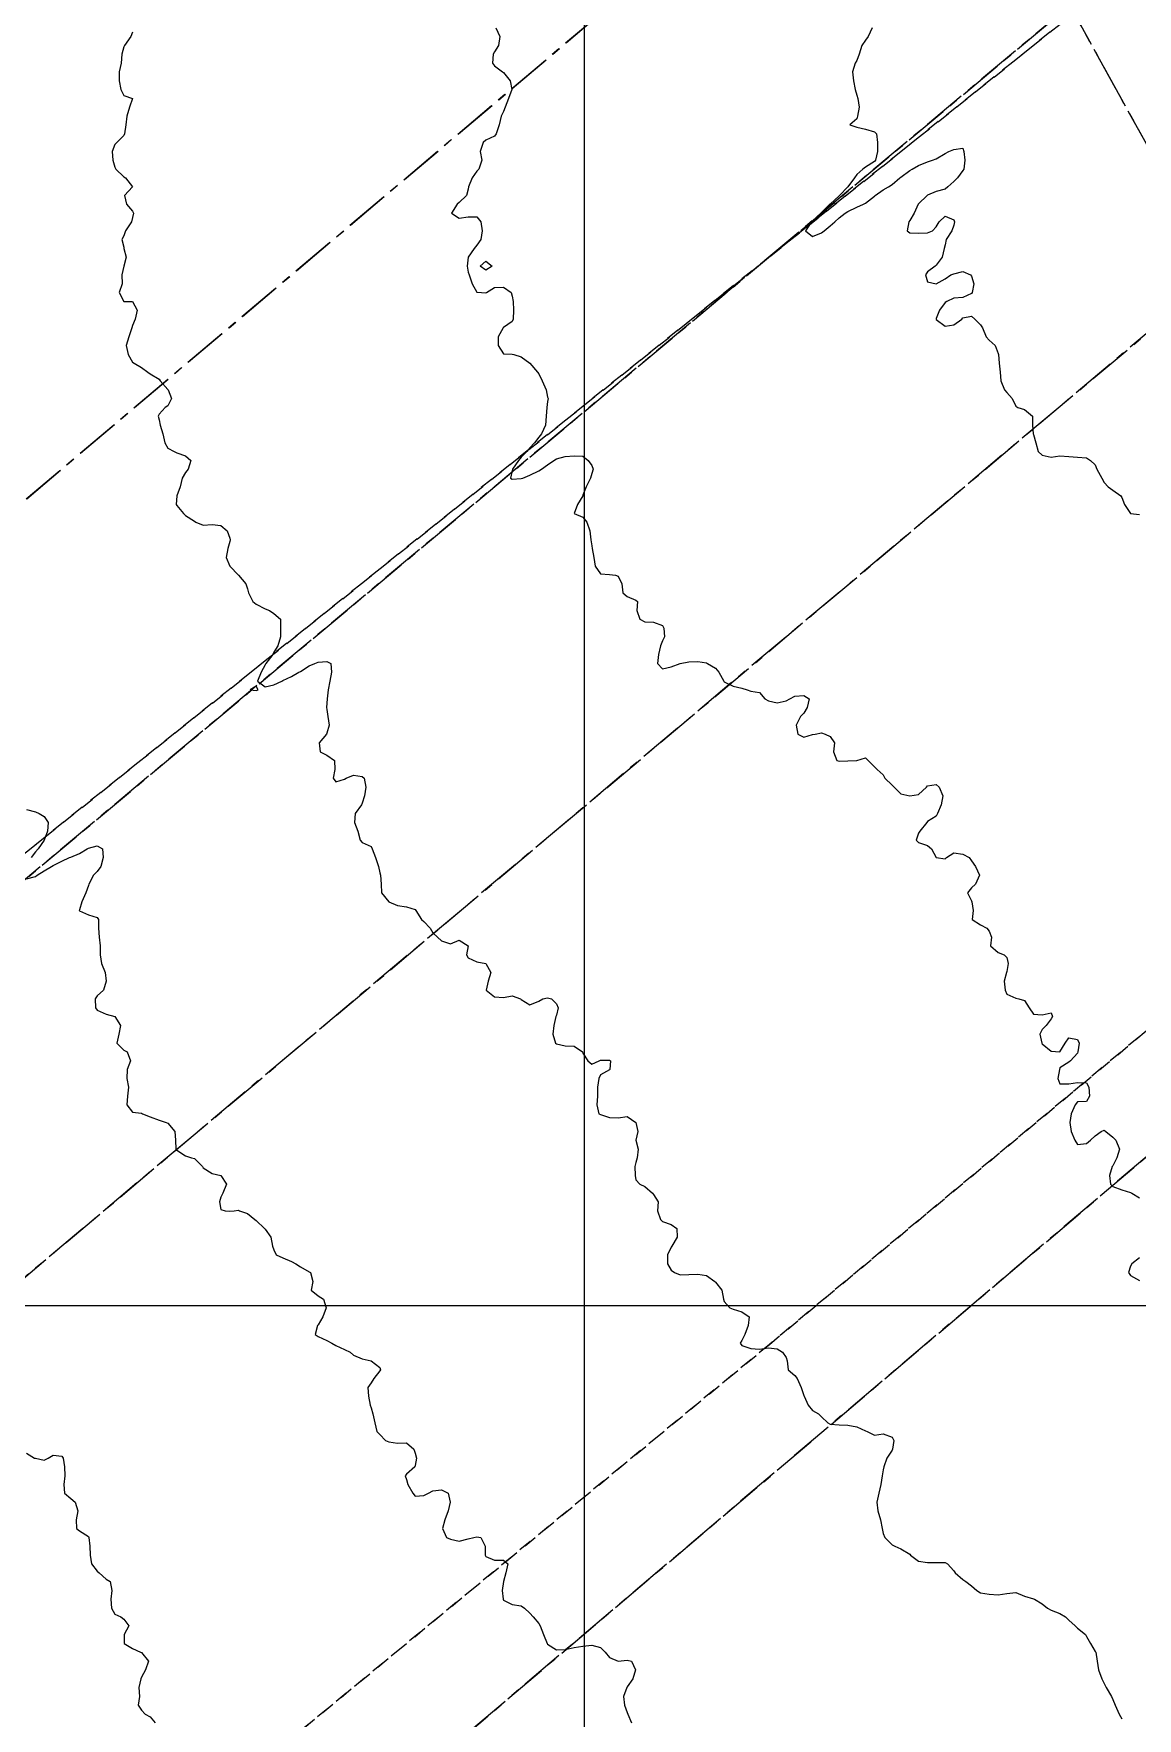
# Model space of a CAD drawing. Header units: centimetres. Extents: x 0 to 642158, y -847 to 649707.
# Drawn here: x 616535.7 to 616598.1, y 620064 to 620159.4 of the extents above; entities that cross this region are included whole.
import ezdxf

# ---------------------------------------------------------------- set-up
doc = ezdxf.new("R2010")
doc.units = ezdxf.units.CM
doc.header["$MEASUREMENT"] = 0
doc.linetypes.add('CENTERX2', pattern=[4, 2.5, -0.5, 0.5, -0.5])
doc.linetypes.add('JIS_02_0.7', pattern=[1.35, 0.75, -0.6])
for name, color, linetype, lineweight in [('MEV_grille', 254, 'Continuous', 9), ('WAL_parcellaire agricole', 7, 'JIS_02_0.7', 25), ('WAL_topographie 0.5', 253, 'Continuous', 20)]:
    doc.layers.add(name, color=color, linetype=linetype, lineweight=lineweight)
doc.layers.add('SPW_parcellaire cadastral', color=7, linetype='CENTERX2', lineweight=25, true_color=0xff0542)

# ---------------------------------------------------------------- blocks, each defined once
blk = doc.blocks.new('*U114')
at = {"layer": 'MEV_grille', "transparency": 33554687}
blk.add_lwpolyline([(-1338.461, 0), (1338.461, 0)], dxfattribs=at)
blk = doc.blocks.new('*U115')
at = {"layer": 'MEV_grille', "color": 0, "linetype": 'ByBlock', "lineweight": -2, "transparency": 16777216}
blk.add_blockref('*U114', (0, -2300), dxfattribs=at)
blk = doc.blocks.new('*U112')
at = {"layer": 'MEV_grille', "transparency": 33554687}
blk.add_lwpolyline([(0, 1825.476), (0, -1825.476)], dxfattribs=at)
blk = doc.blocks.new('*U113')
at = {"layer": 'MEV_grille', "color": 0, "linetype": 'ByBlock', "lineweight": -2, "transparency": 16777216}
blk.add_blockref('*U112', (1200, 0), dxfattribs=at)

msp = doc.modelspace()

# ---------------------------------------------------------------- linework, layer by layer
at = {"layer": 'SPW_parcellaire cadastral'}
for points in [[(616698.893, 620166.914), (616615.003, 620123.66), (616602.71, 620145.842), (616594.303, 620161.012), (616586.007, 620175.98), (616569.477, 620205.808), (616568.381, 620206.911), (616520.016, 620255.59), (616502.843, 620272.872), (616618.972, 620342.236), (616665.279, 620279.356), (616651.27, 620271.947), (616698.893, 620166.914)], [(616517.734, 620163.976), (616568.381, 620206.911), (616569.477, 620205.808), (616586.007, 620175.98), (616486.381, 620091.758), (616465.899, 620118.324), (616517.734, 620163.976)], [(616496.268, 620078.946), (616486.381, 620091.758), (616586.007, 620175.98), (616594.303, 620161.012), (616496.268, 620078.946)], [(616496.268, 620078.946), (616594.303, 620161.012), (616602.71, 620145.842), (616506.884, 620065.195), (616496.268, 620078.946)], [(616528.964, 620036.62), (616506.884, 620065.195), (616602.71, 620145.842), (616615.003, 620123.66), (616620.263, 620114.169), (616528.964, 620036.62)], [(616529.605, 620035.784), (616528.964, 620036.62), (616620.263, 620114.169), (616646.694, 620066.478), (616557.3, 619999.746), (616529.605, 620035.784)]]:
    msp.add_lwpolyline(points, dxfattribs=at)
at = {"layer": 'WAL_parcellaire agricole'}
for points in [[(616600.26, 620451.183), (616651.688, 620350.856), (616668.692, 620318.859), (616740.957, 620187.285), (616814.972, 620053.628), (616700.983, 619971.116), (616651.472, 620062.359), (616618.966, 620119.855), (616577.304, 620085.184), (616521.809, 620039.428), (616499.254, 620069.835), (616492.238, 620078.82), (616529.968, 620108.845), (616595.294, 620161.185), (616569.622, 620208.848), (616514.461, 620165.759), (616479.289, 620211.588), (616523.201, 620254.509), (616504.698, 620275.423), (616588.942, 620323.849), (616622.273, 620341.186), (616567.598, 620414.179), (616573.597, 620419.847), (616600.26, 620451.183)], [(616514.461, 620165.759), (616569.622, 620208.848), (616595.294, 620161.185), (616529.968, 620108.845), (616492.238, 620078.82), (616459.3, 620121.003), (616514.461, 620165.759)], [(616567.653, 619947.684), (616545.989, 619931.348), (616486.646, 620012.341), (616521.809, 620039.428), (616577.304, 620085.184), (616618.966, 620119.855), (616651.472, 620062.359), (616593.478, 620018.353), (616545.483, 619980.848), (616567.653, 619947.684)]]:
    msp.add_lwpolyline(points, dxfattribs=at)
at = {"layer": 'WAL_topographie 0.5'}
for points in [[(616561.819, 620159.75), (616562.043, 620159.25), (616561.977, 620158.75), (616561.75, 620158.393), (616561.673, 620158.25), (616561.625, 620157.75), (616561.75, 620157.6), (616562.188, 620157.25), (616562.25, 620157.212), (616562.625, 620156.75), (616562.721, 620156.25), (616562.536, 620155.75), (616562.345, 620155.25), (616562.25, 620155.015), (616562.121, 620154.75), (616562.013, 620154.25), (616561.831, 620153.75), (616561.75, 620153.613), (616561.25, 620153.381), (616561.1, 620153.25), (616560.937, 620152.75), (616561.028, 620152.25), (616560.847, 620151.75), (616560.75, 620151.635), (616560.48, 620151.25), (616560.275, 620150.75), (616560.25, 620150.607), (616560.154, 620150.25), (616559.75, 620149.846), (616559.625, 620149.75), (616559.309, 620149.25), (616559.75, 620148.962), (616560.25, 620149.038), (616560.75, 620149.044), (616560.967, 620148.75), (616561.043, 620148.25), (616560.972, 620147.75), (616560.75, 620147.434), (616560.583, 620147.25), (616560.25, 620146.75), (616560.25, 620146.75), (616560.202, 620146.25), (616560.25, 620145.917), (616560.313, 620145.75), (616560.472, 620145.25), (616560.75, 620144.781), (616561, 620144.75), (616561.25, 620144.734), (616561.296, 620144.75), (616561.75, 620145.044), (616562.25, 620145.05), (616562.679, 620144.75), (616562.75, 620144.55), (616562.79, 620144.25), (616562.815, 620143.75), (616562.799, 620143.25), (616562.75, 620143.117), (616562.25, 620142.767), (616562.233, 620142.75), (616561.943, 620142.25), (616561.94, 620141.75), (616562.25, 620141.286), (616562.75, 620141.27), (616562.833, 620141.25), (616563.25, 620141.118), (616563.75, 620140.75), (616563.75, 620140.75), (616564.178, 620140.25), (616564.25, 620140.143), (616564.44, 620139.75), (616564.664, 620139.25), (616564.75, 620138.833), (616564.77, 620138.75), (616564.75, 620138.583), (616564.713, 620138.25), (616564.667, 620137.75), (616564.635, 620137.25), (616564.404, 620136.75), (616564.25, 620136.556), (616564.009, 620136.25), (616563.75, 620135.953), (616563.571, 620135.75), (616563.25, 620135.438), (616563.097, 620135.25), (616562.762, 620134.75), (616562.75, 620134.659), (616562.638, 620134.25), (616562.75, 620134.177), (616563.25, 620134.214), (616563.341, 620134.25), (616563.75, 620134.408), (616564.25, 620134.659), (616564.41, 620134.75), (616564.75, 620134.997), (616565.099, 620135.25), (616565.25, 620135.342), (616565.75, 620135.475), (616566.25, 620135.506), (616566.75, 620135.481), (616567.05, 620135.25), (616567.25, 620134.964), (616567.325, 620134.75), (616567.25, 620134.5), (616567.171, 620134.25), (616566.927, 620133.75), (616566.75, 620133.278), (616566.737, 620133.25), (616566.446, 620132.75), (616566.25, 620132.25), (616566.75, 620132.025), (616566.97, 620131.75), (616567.135, 620131.25), (616567.2, 620130.75), (616567.25, 620130.417), (616567.267, 620130.25), (616567.361, 620129.75), (616567.435, 620129.25), (616567.75, 620128.825), (616568.25, 620128.791), (616568.583, 620128.75), (616568.75, 620128.694), (616568.945, 620128.25), (616569.009, 620127.75), (616569.25, 620127.533), (616569.75, 620127.329), (616569.838, 620127.25), (616569.79, 620126.75), (616569.964, 620126.25), (616570.25, 620126.102), (616570.75, 620126.083), (616571.25, 620125.9), (616571.333, 620125.75), (616571.368, 620125.25), (616571.25, 620125.028), (616571.141, 620124.75), (616571.017, 620124.25), (616570.972, 620123.75), (616571.25, 620123.45), (616571.75, 620123.561), (616572.25, 620123.75), (616572.25, 620123.75), (616572.75, 620123.844), (616573.25, 620123.856), (616573.75, 620123.775), (616573.796, 620123.75), (616574.25, 620123.487), (616574.446, 620123.25), (616574.729, 620122.75), (616574.75, 620122.7), (616575.25, 620122.464), (616575.75, 620122.35), (616576.05, 620122.25), (616576.25, 620122.173), (616576.75, 620122.107), (616577.044, 620121.75), (616577.25, 620121.633), (616577.75, 620121.518), (616578.25, 620121.633), (616578.456, 620121.75), (616578.75, 620121.901), (616579.25, 620121.932), (616579.55, 620121.75), (616579.447, 620121.25), (616579.25, 620120.925), (616579.055, 620120.75), (616578.813, 620120.25), (616578.917, 620119.75), (616579.25, 620119.583), (616579.75, 620119.719), (616579.893, 620119.75), (616580.25, 620119.818), (616580.459, 620119.75), (616580.75, 620119.62), (616580.983, 620119.25), (616580.926, 620118.75), (616581.125, 620118.25), (616581.25, 620118.207), (616581.75, 620118.233), (616582.249, 620118.25), (616582.25, 620118.25), (616582.75, 620118.4), (616582.9, 620118.25), (616583.25, 620117.9), (616583.4, 620117.75), (616583.75, 620117.432), (616583.845, 620117.25), (616584.25, 620116.864), (616584.364, 620116.75), (616584.75, 620116.364), (616585.25, 620116.25), (616585.75, 620116.325), (616586.197, 620116.75), (616586.25, 620116.809), (616586.75, 620116.893), (616586.91, 620116.75), (616587.129, 620116.25), (616587.034, 620115.75), (616586.811, 620115.25), (616586.75, 620115.107), (616586.25, 620114.794), (616586.225, 620114.75), (616585.825, 620114.25), (616585.75, 620114.135), (616585.618, 620113.75), (616585.75, 620113.603), (616586.25, 620113.438), (616586.475, 620113.25), (616586.75, 620112.75), (616586.75, 620112.75), (616587.25, 620112.69), (616587.322, 620112.75), (616587.75, 620113.031), (616588.25, 620112.956), (616588.618, 620112.75), (616588.75, 620112.571), (616588.964, 620112.25), (616589.197, 620111.75), (616588.964, 620111.25), (616588.75, 620111.05), (616588.525, 620110.75), (616588.75, 620110.3), (616588.766, 620110.25), (616588.84, 620109.75), (616588.774, 620109.25), (616589.25, 620108.947), (616589.611, 620108.75), (616589.75, 620108.584), (616589.869, 620108.25), (616589.827, 620107.75), (616590.25, 620107.371), (616590.6, 620107.25), (616590.75, 620107.1), (616590.828, 620106.75), (616590.75, 620106.312), (616590.734, 620106.25), (616590.596, 620105.75), (616590.645, 620105.25), (616590.75, 620105.028), (616591.25, 620104.792), (616591.417, 620104.75), (616591.75, 620104.659), (616592.015, 620104.25), (616592.25, 620103.887), (616592.75, 620103.841), (616593.25, 620103.964), (616593.322, 620103.75), (616593.25, 620103.625), (616592.969, 620103.25), (616592.75, 620103.016), (616592.621, 620102.75), (616592.721, 620102.25), (616592.75, 620102.215), (616593.25, 620101.788), (616593.75, 620101.75), (616594.054, 620102.25), (616594.25, 620102.55), (616594.75, 620102.445), (616594.84, 620102.25), (616594.774, 620101.75), (616594.75, 620101.678), (616594.341, 620101.25), (616594.25, 620101.176), (616593.75, 620100.841), (616593.72, 620100.75), (616593.625, 620100.25), (616593.75, 620099.942), (616594.25, 620099.935), (616594.75, 620100.013), (616595.25, 620100), (616595.385, 620099.75), (616595.432, 620099.25), (616595.25, 620098.942), (616594.75, 620098.929), (616594.618, 620098.75), (616594.395, 620098.25), (616594.309, 620097.75), (616594.379, 620097.25), (616594.59, 620096.75), (616594.75, 620096.5), (616595.25, 620096.563), (616595.475, 620096.75), (616595.75, 620097), (616596.094, 620097.25), (616596.25, 620097.316), (616596.359, 620097.25), (616596.75, 620096.929), (616596.917, 620096.75), (616597.129, 620096.25), (616596.981, 620095.75), (616596.75, 620095.288), (616596.714, 620095.25), (616596.562, 620094.75), (616596.614, 620094.25), (616596.75, 620094.135), (616597.25, 620093.94), (616597.75, 620093.779), (616597.817, 620093.75), (616598.25, 620093.49)], [(616583.12, 620159.75), (616582.889, 620159.25), (616582.75, 620159.05), (616582.536, 620158.75), (616582.379, 620158.25), (616582.25, 620157.904), (616582.163, 620157.75), (616582.007, 620157.25), (616582.072, 620156.75), (616582.162, 620156.25), (616582.25, 620155.932), (616582.307, 620155.75), (616582.395, 620155.25), (616582.285, 620154.75), (616582.25, 620154.583), (616581.85, 620154.25), (616582.25, 620154.125), (616582.75, 620154.009), (616583.25, 620153.854), (616583.364, 620153.75), (616583.417, 620153.25), (616583.425, 620152.75), (616583.306, 620152.25), (616583.25, 620152.185), (616582.75, 620151.855), (616582.6, 620151.75), (616582.25, 620151.441), (616582.127, 620151.25), (616581.75, 620150.75), (616581.75, 620150.75), (616581.269, 620150.25), (616581.25, 620150.23), (616580.75, 620149.767), (616580.733, 620149.75), (616580.25, 620149.294), (616580.211, 620149.25), (616579.75, 620148.806), (616579.696, 620148.75), (616579.349, 620148.25), (616579.75, 620147.919), (616580.25, 620148.144), (616580.407, 620148.25), (616580.75, 620148.527), (616581.014, 620148.75), (616581.25, 620148.983), (616581.601, 620149.25), (616581.75, 620149.351), (616582.25, 620149.582), (616582.625, 620149.75), (616582.75, 620149.819), (616583.25, 620150.209), (616583.288, 620150.25), (616583.75, 620150.58), (616584.042, 620150.75), (616584.25, 620150.881), (616584.693, 620151.25), (616584.75, 620151.292), (616585.25, 620151.66), (616585.391, 620151.75), (616585.75, 620151.942), (616586.25, 620152.15), (616586.541, 620152.25), (616586.75, 620152.328), (616587.25, 620152.63), (616587.464, 620152.75), (616587.75, 620152.858), (616588.25, 620152.928), (616588.312, 620152.75), (616588.375, 620152.25), (616588.314, 620151.75), (616588.25, 620151.661), (616587.947, 620151.25), (616587.75, 620151.043), (616587.403, 620150.75), (616587.25, 620150.603), (616586.75, 620150.476), (616586.25, 620150.274), (616586.231, 620150.25), (616585.75, 620149.786), (616585.729, 620149.75), (616585.505, 620149.25), (616585.25, 620148.826), (616585.198, 620148.75), (616585.109, 620148.25), (616585.25, 620148.128), (616585.75, 620148.116), (616586.25, 620148.133), (616586.539, 620148.25), (616586.75, 620148.472), (616586.911, 620148.75), (616587.25, 620149.078), (616587.75, 620148.875), (616587.79, 620148.75), (616587.75, 620148.568), (616587.629, 620148.25), (616587.304, 620147.75), (616587.25, 620147.464), (616587.194, 620147.25), (616587.089, 620146.75), (616586.75, 620146.298), (616586.697, 620146.25), (616586.25, 620145.935), (616586.148, 620145.75), (616586.25, 620145.365), (616586.75, 620145.25), (616587.25, 620145.523), (616587.583, 620145.75), (616587.75, 620145.819), (616588.25, 620145.939), (616588.697, 620145.75), (616588.75, 620145.679), (616588.88, 620145.25), (616588.788, 620144.75), (616588.75, 620144.694), (616588.25, 620144.481), (616587.75, 620144.44), (616587.357, 620144.25), (616587.25, 620144.196), (616586.938, 620143.75), (616586.75, 620143.281), (616586.741, 620143.25), (616586.75, 620143.231), (616587.25, 620142.856), (616587.75, 620142.924), (616588.191, 620143.25), (616588.25, 620143.327), (616588.75, 620143.425), (616588.934, 620143.25), (616589.25, 620142.934), (616589.371, 620142.75), (616589.577, 620142.25), (616589.75, 620142.063), (616590.076, 620141.75), (616590.25, 620141.306), (616590.267, 620141.25), (616590.307, 620140.75), (616590.368, 620140.25), (616590.404, 620139.75), (616590.615, 620139.25), (616590.75, 620139.091), (616591.038, 620138.75), (616591.25, 620138.327), (616591.375, 620138.25), (616591.75, 620138.13), (616592.202, 620137.75), (616592.196, 620137.25), (616592.238, 620136.75), (616592.25, 620136.708), (616592.378, 620136.25), (616592.522, 620135.75), (616592.75, 620135.545), (616593.25, 620135.438), (616593.75, 620135.515), (616594.25, 620135.477), (616594.75, 620135.424), (616595.25, 620135.396), (616595.483, 620135.25), (616595.75, 620135), (616595.847, 620134.75), (616596.116, 620134.25), (616596.25, 620133.988), (616596.488, 620133.75), (616596.75, 620133.56), (616597.2, 620133.25), (616597.25, 620133.15), (616597.398, 620132.75), (616597.75, 620132.25), (616597.75, 620132.25), (616598.25, 620132.176)], [(616541.25, 620159.5), (616541.159, 620159.25), (616540.788, 620158.75), (616540.75, 620158.667), (616540.641, 620158.25), (616540.612, 620157.75), (616540.493, 620157.25), (616540.494, 620156.75), (616540.589, 620156.25), (616540.75, 620155.904), (616541.25, 620155.75), (616541.25, 620155.75), (616541.25, 620155.75), (616541.083, 620155.25), (616540.925, 620154.75), (616540.87, 620154.25), (616540.794, 620153.75), (616540.75, 620153.643), (616540.357, 620153.25), (616540.25, 620153.135), (616540.089, 620152.75), (616540.132, 620152.25), (616540.25, 620151.85), (616540.303, 620151.75), (616540.75, 620151.303), (616540.85, 620151.25), (616541.25, 620150.75), (616541.25, 620150.75), (616541.25, 620150.75), (616540.8, 620150.25), (616540.9, 620149.75), (616541.25, 620149.361), (616541.297, 620149.25), (616541.25, 620149), (616541.187, 620148.75), (616540.859, 620148.25), (616540.75, 620147.958), (616540.646, 620147.75), (616540.75, 620147.333), (616540.766, 620147.25), (616540.891, 620146.75), (616540.75, 620146.25), (616540.75, 620146.25), (616540.637, 620145.75), (616540.656, 620145.25), (616540.5, 620144.75), (616540.75, 620144.25), (616541.25, 620144.25), (616541.25, 620144.25), (616541.51, 620143.75), (616541.404, 620143.25), (616541.25, 620142.887), (616541.203, 620142.75), (616541.038, 620142.25), (616540.893, 620141.75), (616541, 620141.25), (616541.25, 620140.809), (616541.35, 620140.75), (616541.75, 620140.515), (616542.125, 620140.25), (616542.25, 620140.15), (616542.75, 620139.841), (616542.821, 620139.75), (616543.25, 620139.27), (616543.261, 620139.25), (616543.456, 620138.75), (616543.25, 620138.338), (616543.1, 620138.25), (616542.75, 620137.861), (616542.71, 620137.75), (616542.75, 620137.55), (616542.818, 620137.25), (616542.97, 620136.75), (616543.083, 620136.25), (616543.25, 620135.942), (616543.607, 620135.75), (616543.75, 620135.679), (616544.25, 620135.5), (616544.542, 620135.25), (616544.406, 620134.75), (616544.25, 620134.558), (616544.068, 620134.25), (616543.95, 620133.75), (616543.75, 620133.25), (616543.75, 620133.25), (616543.72, 620132.75), (616543.75, 620132.702), (616544.13, 620132.25), (616544.25, 620132.135), (616544.75, 620131.798), (616544.841, 620131.75), (616545.25, 620131.589), (616545.75, 620131.625), (616546.25, 620131.567), (616546.602, 620131.25), (616546.75, 620130.85), (616546.773, 620130.75), (616546.75, 620130.65), (616546.645, 620130.25), (616546.547, 620129.75), (616546.75, 620129.25), (616546.75, 620129.25), (616547.25, 620128.75), (616547.25, 620128.75), (616547.67, 620128.25), (616547.75, 620127.965), (616547.818, 620127.75), (616548.062, 620127.25), (616548.25, 620127.107), (616548.75, 620126.838), (616549, 620126.75), (616549.25, 620126.583), (616549.625, 620126.25), (616549.635, 620125.75), (616549.63, 620125.25), (616549.47, 620124.75), (616549.25, 620124.379), (616549.186, 620124.25), (616548.8, 620123.75), (616548.75, 620123.664), (616548.53, 620123.25), (616548.324, 620122.75), (616548.75, 620122.417), (616549.25, 620122.534), (616549.693, 620122.75), (616549.75, 620122.775), (616550.25, 620123.017), (616550.668, 620123.25), (616550.75, 620123.3), (616551.25, 620123.608), (616551.578, 620123.75), (616551.75, 620123.823), (616552.25, 620123.864), (616552.468, 620123.75), (616552.506, 620123.25), (616552.42, 620122.75), (616552.327, 620122.25), (616552.261, 620121.75), (616552.25, 620121.5), (616552.228, 620121.25), (616552.25, 620121.15), (616552.309, 620120.75), (616552.382, 620120.25), (616552.25, 620119.796), (616552.23, 620119.75), (616551.824, 620119.25), (616551.868, 620118.75), (616552.25, 620118.553), (616552.685, 620118.25), (616552.696, 620117.75), (616552.612, 620117.25), (616552.75, 620117.039), (616553.25, 620117.201), (616553.35, 620117.25), (616553.75, 620117.413), (616554.25, 620117.348), (616554.358, 620117.25), (616554.45, 620116.75), (616554.389, 620116.25), (616554.25, 620115.833), (616554.21, 620115.75), (616553.861, 620115.25), (616553.808, 620114.75), (616554.01, 620114.25), (616554.145, 620113.75), (616554.25, 620113.607), (616554.75, 620113.375), (616554.818, 620113.25), (616555, 620112.75), (616555.167, 620112.25), (616555.25, 620111.893), (616555.296, 620111.75), (616555.324, 620111.25), (616555.338, 620110.75), (616555.75, 620110.25), (616555.75, 620110.25), (616556.25, 620110.048), (616556.75, 620109.964), (616557.25, 620109.813), (616557.286, 620109.75), (616557.611, 620109.25), (616557.75, 620109.125), (616558.091, 620108.75), (616558.25, 620108.5), (616558.519, 620108.25), (616558.75, 620108.036), (616559.25, 620107.875), (616559.75, 620108.083), (616560.25, 620107.75), (616560.25, 620107.75), (616560.25, 620107.75), (616560.159, 620107.25), (616560.25, 620107.083), (616560.75, 620106.841), (616561.25, 620106.75), (616561.25, 620106.75), (616561.536, 620106.25), (616561.386, 620105.75), (616561.27, 620105.25), (616561.75, 620104.863), (616562.25, 620104.838), (616562.75, 620104.921), (616563.212, 620104.75), (616563.25, 620104.724), (616563.75, 620104.417), (616564.25, 620104.625), (616564.473, 620104.75), (616564.75, 620104.817), (616564.977, 620104.75), (616565.25, 620104.477), (616565.35, 620104.25), (616565.25, 620103.833), (616565.214, 620103.75), (616565.103, 620103.25), (616565.044, 620102.75), (616565.187, 620102.25), (616565.25, 620102.21), (616565.75, 620102.094), (616566.25, 620102.083), (616566.724, 620101.75), (616566.75, 620101.678), (616567.022, 620101.25), (616567.25, 620101.058), (616567.667, 620101.25), (616567.75, 620101.274), (616568.25, 620101.29), (616568.306, 620101.25), (616568.268, 620100.75), (616568.25, 620100.728), (616567.75, 620100.45), (616567.655, 620100.25), (616567.564, 620099.75), (616567.575, 620099.25), (616567.526, 620098.75), (616567.639, 620098.25), (616567.75, 620098.2), (616568.25, 620098.036), (616568.75, 620098.024), (616569.25, 620098.083), (616569.75, 620097.75), (616569.75, 620097.75), (616569.861, 620097.25), (616569.75, 620096.75), (616569.868, 620096.25), (616569.827, 620095.75), (616569.75, 620095.478), (616569.686, 620095.25), (616569.696, 620094.75), (616569.75, 620094.5), (616569.964, 620094.25), (616570.25, 620094.132), (616570.683, 620093.75), (616570.75, 620093.667), (616571, 620093.25), (616570.977, 620092.75), (616571.135, 620092.25), (616571.25, 620092.15), (616571.75, 620091.979), (616572.058, 620091.75), (616572.079, 620091.25), (616571.784, 620090.75), (616571.75, 620090.682), (616571.529, 620090.25), (616571.544, 620089.75), (616571.75, 620089.382), (616571.929, 620089.25), (616572.25, 620089.132), (616572.75, 620089.152), (616573.25, 620089.17), (616573.75, 620089.083), (616574.212, 620088.75), (616574.25, 620088.704), (616574.607, 620088.25), (616574.705, 620087.75), (616574.75, 620087.613), (616575.058, 620087.25), (616575.25, 620087.174), (616575.75, 620087.023), (616576.159, 620086.75), (616576.107, 620086.25), (616575.904, 620085.75), (616575.75, 620085.397), (616575.641, 620085.25), (616575.75, 620085.125), (616576.25, 620084.95), (616576.75, 620084.912), (616577.25, 620084.989), (616577.75, 620084.934), (616578.041, 620084.75), (616578.25, 620084.438), (616578.315, 620084.25), (616578.368, 620083.75), (616578.75, 620083.425), (616578.885, 620083.25), (616579.111, 620082.75), (616579.25, 620082.296), (616579.265, 620082.25), (616579.491, 620081.75), (616579.75, 620081.45), (616580.084, 620081.25), (616580.25, 620081.083), (616580.607, 620080.75), (616580.75, 620080.663), (616581.25, 620080.632), (616581.75, 620080.606), (616582.25, 620080.51), (616582.75, 620080.283), (616582.841, 620080.25), (616583.25, 620080.036), (616583.75, 620080.125), (616584.25, 620079.934), (616584.342, 620079.75), (616584.278, 620079.25), (616584.25, 620079.192), (616583.955, 620078.75), (616583.783, 620078.25), (616583.75, 620078.083), (616583.691, 620077.75), (616583.613, 620077.25), (616583.506, 620076.75), (616583.395, 620076.25), (616583.433, 620075.75), (616583.592, 620075.25), (616583.68, 620074.75), (616583.75, 620074.477), (616583.846, 620074.25), (616584.25, 620073.83), (616584.404, 620073.75), (616584.75, 620073.605), (616585.25, 620073.3), (616585.3, 620073.25), (616585.75, 620072.917), (616586.25, 620072.83), (616586.75, 620072.833), (616587.25, 620072.827), (616587.393, 620072.75), (616587.75, 620072.365), (616587.813, 620072.25), (616588.25, 620071.875), (616588.425, 620071.75), (616588.75, 620071.509), (616589.054, 620071.25), (616589.25, 620071.109), (616589.75, 620071.047), (616590.25, 620071), (616590.75, 620071.076), (616591.25, 620071.136), (616591.75, 620070.922), (616592.25, 620070.779), (616592.313, 620070.75), (616592.75, 620070.5), (616593.042, 620070.25), (616593.25, 620070.131), (616593.75, 620069.953), (616594.063, 620069.75), (616594.25, 620069.57), (616594.614, 620069.25), (616594.75, 620069.107), (616595.191, 620068.75), (616595.25, 620068.65), (616595.485, 620068.25), (616595.75, 620067.8), (616595.776, 620067.75), (616595.867, 620067.25), (616595.944, 620066.75), (616596.125, 620066.25), (616596.25, 620065.987), (616596.375, 620065.75), (616596.675, 620065.25), (616596.75, 620065.083), (616596.87, 620064.75), (616597.106, 620064.25), (616597.25, 620063.982)], [(616561.607, 620146.25), (616561.25, 620146.022), (616560.938, 620146.25), (616561.25, 620146.528), (616561.607, 620146.25)], [(616548.25, 620122.21), (616548.354, 620122.25), (616548.25, 620122.464), (616547.917, 620122.25), (616548.25, 620122.21)], [(616535.25, 620115.482), (616535.75, 620115.35), (616535.972, 620115.25), (616536.25, 620115.083), (616536.477, 620114.75), (616536.438, 620114.25), (616536.25, 620113.75), (616536.25, 620113.75), (616535.899, 620113.25), (616535.75, 620113.081), (616535.503, 620112.75)], [(616535.25, 620111.554), (616535.75, 620111.692), (616535.859, 620111.75), (616536.25, 620111.995), (616536.656, 620112.25), (616536.75, 620112.313), (616537.25, 620112.56), (616537.672, 620112.75), (616537.75, 620112.784), (616538.25, 620112.986), (616538.686, 620113.25), (616538.75, 620113.283), (616539.25, 620113.414), (616539.54, 620113.25), (616539.59, 620112.75), (616539.446, 620112.25), (616539.25, 620111.975), (616539.046, 620111.75), (616538.777, 620111.25), (616538.75, 620111.178), (616538.598, 620110.75), (616538.372, 620110.25), (616538.25, 620109.792), (616538.236, 620109.75), (616538.25, 620109.73), (616538.75, 620109.507), (616539.25, 620109.355), (616539.33, 620109.25), (616539.327, 620108.75), (616539.364, 620108.25), (616539.422, 620107.75), (616539.426, 620107.25), (616539.492, 620106.75), (616539.708, 620106.25), (616539.75, 620105.75), (616539.75, 620105.75), (616539.75, 620105.75), (616539.598, 620105.25), (616539.25, 620104.93), (616539.135, 620104.75), (616539.145, 620104.25), (616539.25, 620104.121), (616539.75, 620103.893), (616540.25, 620103.75), (616540.25, 620103.75), (616540.574, 620103.25), (616540.466, 620102.75), (616540.353, 620102.25), (616540.75, 620101.854), (616540.938, 620101.75), (616541.129, 620101.25), (616540.95, 620100.75), (616540.923, 620100.25), (616541.016, 620099.75), (616540.962, 620099.25), (616540.932, 620098.75), (616541.25, 620098.338), (616541.75, 620098.278), (616541.806, 620098.25), (616542.25, 620098.076), (616542.75, 620097.879), (616543.15, 620097.75), (616543.25, 620097.708), (616543.643, 620097.25), (616543.681, 620096.75), (616543.694, 620096.25), (616543.75, 620096.185), (616544.25, 620095.867), (616544.583, 620095.75), (616544.75, 620095.704), (616545.204, 620095.25), (616545.25, 620095.183), (616545.75, 620094.859), (616546.25, 620094.75), (616546.25, 620094.75), (616546.565, 620094.25), (616546.355, 620093.75), (616546.25, 620093.528), (616546.179, 620093.25), (616546.25, 620092.833), (616546.5, 620092.75), (616546.75, 620092.731), (616547, 620092.75), (616547.25, 620092.779), (616547.312, 620092.75), (616547.75, 620092.591), (616548.167, 620092.25), (616548.25, 620092.192), (616548.729, 620091.75), (616548.75, 620091.719), (616549.076, 620091.25), (616549.179, 620090.75), (616549.25, 620090.536), (616549.383, 620090.25), (616549.75, 620090.078), (616550.25, 620089.875), (616550.5, 620089.75), (616550.75, 620089.583), (616551.25, 620089.303), (616551.319, 620089.25), (616551.454, 620088.75), (616551.364, 620088.25), (616551.75, 620087.935), (616552.062, 620087.75), (616552.203, 620087.25), (616552.014, 620086.75), (616551.75, 620086.298), (616551.721, 620086.25), (616551.583, 620085.75), (616551.75, 620085.637), (616552.25, 620085.405), (616552.531, 620085.25), (616552.75, 620085.129), (616553.25, 620084.897), (616553.562, 620084.75), (616553.75, 620084.583), (616554.25, 620084.375), (616554.75, 620084.25), (616554.75, 620084.25), (616555.25, 620083.875), (616555.293, 620083.75), (616555.25, 620083.678), (616554.904, 620083.25), (616554.75, 620083), (616554.576, 620082.75), (616554.602, 620082.25), (616554.694, 620081.75), (616554.75, 620081.583), (616554.861, 620081.25), (616554.97, 620080.75), (616555.071, 620080.25), (616555.25, 620080.083), (616555.562, 620079.75), (616555.75, 620079.671), (616556.25, 620079.583), (616556.75, 620079.609), (616557.176, 620079.25), (616557.25, 620079.028), (616557.324, 620078.75), (616557.25, 620078.333), (616557.226, 620078.25), (616556.75, 620077.833), (616556.679, 620077.75), (616556.75, 620077.528), (616556.836, 620077.25), (616557.118, 620076.75), (616557.25, 620076.594), (616557.75, 620076.635), (616558, 620076.75), (616558.25, 620076.886), (616558.75, 620076.953), (616559.111, 620076.75), (616559.233, 620076.25), (616559.114, 620075.75), (616558.932, 620075.25), (616558.806, 620074.75), (616559.017, 620074.25), (616559.25, 620074.15), (616559.75, 620074.05), (616560.25, 620074.179), (616560.562, 620074.25), (616560.75, 620074.29), (616560.964, 620074.25), (616561.215, 620073.75), (616561.217, 620073.25), (616561.25, 620073.179), (616561.75, 620072.972), (616562.25, 620072.958), (616562.488, 620072.75), (616562.375, 620072.25), (616562.25, 620071.75), (616562.25, 620071.75), (616562.169, 620071.25), (616562.228, 620070.75), (616562.25, 620070.697), (616562.75, 620070.45), (616563.25, 620070.385), (616563.444, 620070.25), (616563.75, 620069.96), (616563.932, 620069.75), (616564.25, 620069.382), (616564.331, 620069.25), (616564.521, 620068.75), (616564.718, 620068.25), (616564.75, 620068.206), (616565.25, 620067.879), (616565.75, 620067.907), (616566.25, 620068.018), (616566.75, 620068.102), (616567.25, 620068.146), (616567.75, 620068.015), (616568, 620067.75), (616568.25, 620067.45), (616568.75, 620067.25), (616569.25, 620067.302), (616569.5, 620067.25), (616569.718, 620066.75), (616569.576, 620066.25), (616569.25, 620065.783), (616569.229, 620065.75), (616569.038, 620065.25), (616569.1, 620064.75), (616569.25, 620064.333), (616569.287, 620064.25), (616569.5, 620063.75)], [(616598.25, 620090.083), (616597.822, 620089.75), (616597.75, 620089.613), (616597.636, 620089.25), (616597.75, 620089.09), (616598.25, 620088.796)], [(616535.25, 620079.028), (616535.704, 620078.75), (616535.75, 620078.733), (616536.25, 620078.625), (616536.472, 620078.75), (616536.75, 620078.906), (616537.25, 620078.85), (616537.327, 620078.75), (616537.405, 620078.25), (616537.411, 620077.75), (616537.353, 620077.25), (616537.389, 620076.75), (616537.75, 620076.454), (616538, 620076.25), (616538.161, 620075.75), (616538.062, 620075.25), (616538.083, 620074.75), (616538.25, 620074.631), (616538.75, 620074.296), (616538.768, 620074.25), (616538.84, 620073.75), (616538.85, 620073.25), (616538.934, 620072.75), (616539.25, 620072.336), (616539.359, 620072.25), (616539.75, 620071.89), (616539.983, 620071.75), (616540.071, 620071.25), (616540.017, 620070.75), (616540.056, 620070.25), (616540.25, 620069.9), (616540.584, 620069.75), (616540.75, 620069.625), (616541.031, 620069.25), (616540.776, 620068.75), (616540.783, 620068.25), (616541.25, 620067.958), (616541.704, 620067.75), (616541.75, 620067.73), (616542.15, 620067.25), (616541.976, 620066.75), (616541.75, 620066.337), (616541.712, 620066.25), (616541.605, 620065.75), (616541.636, 620065.25), (616541.573, 620064.75), (616541.75, 620064.477), (616541.958, 620064.25), (616542.25, 620064.091), (616542.538, 620063.75)]]:
    msp.add_lwpolyline(points, dxfattribs=at)

# ---------------------------------------------------------------- block references
at = {"layer": 'MEV_grille', "transparency": 33554687}
for name, p in [('*U113', (615366.814, 620593.644)), ('*U115', (616669.481, 622387.381))]:
    msp.add_blockref(name, p, dxfattribs=at)

doc.saveas('drawing.dxf')
